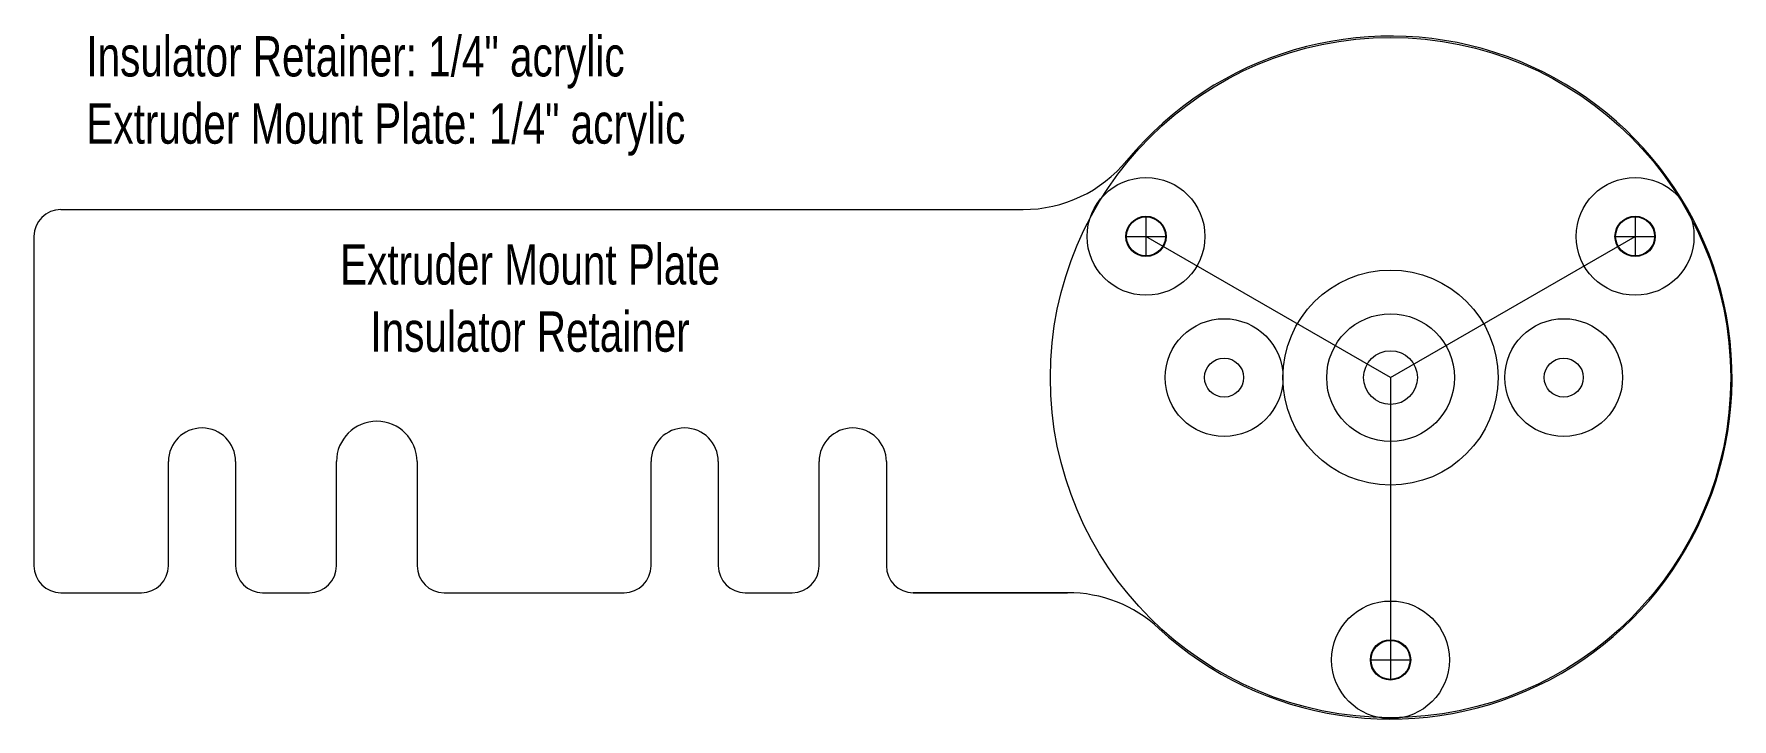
# Model space of a CAD drawing. Header units: millimetres. Extents: x 43 to 169, y 111 to 162.
import ezdxf

# ---------------------------------------------------------------- set-up
doc = ezdxf.new("R2010")
doc.units = ezdxf.units.MM
for name, color, linetype, lineweight, true_color in [('Drawings', 5, 'CONTINUOUS', 0, 0x0000ff), ('Extruder Mount Plate', 7, 'CONTINUOUS', 0, 0xffffff), ('Extruder Mount Plate Text', 4, 'CONTINUOUS', 0, 0x00ffff), ('Insulator Retainer', 7, 'CONTINUOUS', 0, 0xffffff), ('Insulator Retainer Text', 4, 'CONTINUOUS', 0, 0x00ffff), ('Notes', 7, 'CONTINUOUS', 0, 0xffffff), ('Steel Washer Template', 7, 'CONTINUOUS', 0, 0x000000)]:
    doc.layers.add(name, color=color, linetype=linetype, lineweight=lineweight, true_color=true_color)
doc.styles.get("Standard").update_dxf_attribs({"font": 'txt', "width": 0.75})

msp = doc.modelspace()

# ---------------------------------------------------------------- linework, layer by layer
at = {"layer": 'Drawings'}
for q in [(125.81, 147.1), (162.19, 147.1), (144, 115.6)]:
    msp.add_line((144, 136.6), q, dxfattribs=at)
for centre, radius in [((144, 136.6), 25.3), ((125.81, 147.1), 4.38), ((162.19, 147.1), 4.38), ((131.62, 136.6), 4.38), ((156.88, 136.6), 4.38), ((144, 115.6), 4.38), ((144, 115.6), 4.38)]:
    msp.add_circle(centre, radius, dxfattribs=at)
at = {"layer": 'Extruder Mount Plate'}
for p, q in [((45.1, 149.1), (116.67, 149.1)), ((43.1, 147.1), (43.1, 122.6)), ((53.1, 122.6), (53.1, 130.35)), ((58.1, 130.35), (58.1, 122.6)), ((65.6, 122.6), (65.6, 130.35)), ((71.6, 130.35), (71.6, 122.6)), ((89, 122.6), (89, 130.35)), ((94, 130.35), (94, 122.6)), ((101.5, 122.6), (101.5, 130.35)), ((106.5, 130.35), (106.5, 122.6)), ((45.1, 120.6), (51.1, 120.6)), ((60.1, 120.6), (63.6, 120.6)), ((73.6, 120.6), (87, 120.6)), ((96, 120.6), (99.5, 120.6)), ((119.98, 120.6), (108.5, 120.6))]:
    msp.add_line(p, q, dxfattribs=at)
for centre, radius in [((125.81, 147.1), 1.45), ((162.19, 147.1), 1.45), ((131.62, 136.6), 1.45), ((144, 136.6), 2), ((156.88, 136.6), 1.45), ((144, 115.6), 1.45)]:
    msp.add_circle(centre, radius, dxfattribs=at)
for centre, radius, start, end in [((144, 136.6), 25.4, 227.2619, 140.536), ((116.67, 159.1), 10, 270, 320.536), ((45.1, 147.1), 2, 90, 180), ((55.6, 130.35), 2.5, 360, 180), ((68.6, 130.35), 3, 360, 180), ((91.5, 130.35), 2.5, 360, 180), ((104, 130.35), 2.5, 360, 180), ((45.1, 122.6), 2, 180, 270), ((51.1, 122.6), 2, 270, 360), ((60.1, 122.6), 2, 180, 270), ((63.6, 122.6), 2, 270, 360), ((73.6, 122.6), 2, 180, 270), ((87, 122.6), 2, 270, 360), ((96, 122.6), 2, 180, 270), ((99.5, 122.6), 2, 270, 360), ((108.5, 122.6), 2, 180, 270), ((119.98, 110.6), 10, 47.2619, 90)]:
    msp.add_arc(centre, radius, start, end, dxfattribs=at)
at = {"layer": 'Insulator Retainer'}
for p, q in [((45.1, 149.1), (116.67, 149.1)), ((43.1, 147.1), (43.1, 122.6)), ((53.1, 122.6), (53.1, 130.35)), ((58.1, 130.35), (58.1, 122.6)), ((65.6, 122.6), (65.6, 130.35)), ((71.6, 130.35), (71.6, 122.6)), ((89, 122.6), (89, 130.35)), ((94, 130.35), (94, 122.6)), ((101.5, 122.6), (101.5, 130.35)), ((106.5, 130.35), (106.5, 122.6)), ((45.1, 120.6), (51.1, 120.6)), ((60.1, 120.6), (63.6, 120.6)), ((73.6, 120.6), (87, 120.6)), ((96, 120.6), (99.5, 120.6)), ((108.5, 120.6), (119.98, 120.6))]:
    msp.add_line(p, q, dxfattribs=at)
for centre, radius in [((125.81, 147.1), 1.45), ((162.19, 147.1), 1.45), ((144, 136.6), 8), ((131.62, 136.6), 1.45), ((156.88, 136.6), 1.45), ((144, 115.6), 1.45)]:
    msp.add_circle(centre, radius, dxfattribs=at)
for centre, radius, start, end in [((144, 136.6), 25.4, 227.2619, 140.536), ((116.67, 159.1), 10, 270, 320.536), ((45.1, 147.1), 2, 90, 180), ((55.6, 130.35), 2.5, 360, 180), ((68.6, 130.35), 3, 360, 180), ((91.5, 130.35), 2.5, 360, 180), ((104, 130.35), 2.5, 360, 180), ((45.1, 122.6), 2, 180, 270), ((51.1, 122.6), 2, 270, 360), ((60.1, 122.6), 2, 180, 270), ((63.6, 122.6), 2, 270, 360), ((73.6, 122.6), 2, 180, 270), ((87, 122.6), 2, 270, 360), ((96, 122.6), 2, 180, 270), ((99.5, 122.6), 2, 270, 360), ((108.5, 122.6), 2, 180, 270), ((119.98, 110.6), 10, 47.2619, 90)]:
    msp.add_arc(centre, radius, start, end, dxfattribs=at)
at = {"layer": 'Steel Washer Template'}
for p, q in [((125.81, 148.6), (125.81, 145.6)), ((162.19, 148.6), (162.19, 145.6)), ((124.31, 147.1), (127.31, 147.1)), ((160.69, 147.1), (163.69, 147.1)), ((144, 117.1), (144, 114.1)), ((142.5, 115.6), (145.5, 115.6))]:
    msp.add_line(p, q, dxfattribs=at)
for centre, radius in [((144, 136.6), 25.3), ((125.81, 147.1), 1.5), ((162.19, 147.1), 1.5), ((144, 136.6), 4.75), ((144, 115.6), 1.5), ((144, 115.6), 1.5)]:
    msp.add_circle(centre, radius, dxfattribs=at)

# ---------------------------------------------------------------- texts
at = {"layer": 'Extruder Mount Plate Text', "insert": (80, 145), "char_height": 3, "width": 100, "attachment_point": 5}
msp.add_mtext('Extruder\\~Mount\\~Plate', dxfattribs=at)
at = {"layer": 'Insulator Retainer Text', "insert": (80, 140), "char_height": 3, "width": 100, "attachment_point": 5}
msp.add_mtext('Insulator\\~Retainer', dxfattribs=at)
at = {"layer": 'Notes', "insert": (47, 162), "char_height": 3, "width": 100, "attachment_point": 1}
msp.add_mtext('Insulator\\~Retainer:\\~1/4"\\~acrylic\\PExtruder\\~Mount\\~Plate:\\~1/4"\\~acrylic', dxfattribs=at)

doc.saveas('drawing.dxf')
